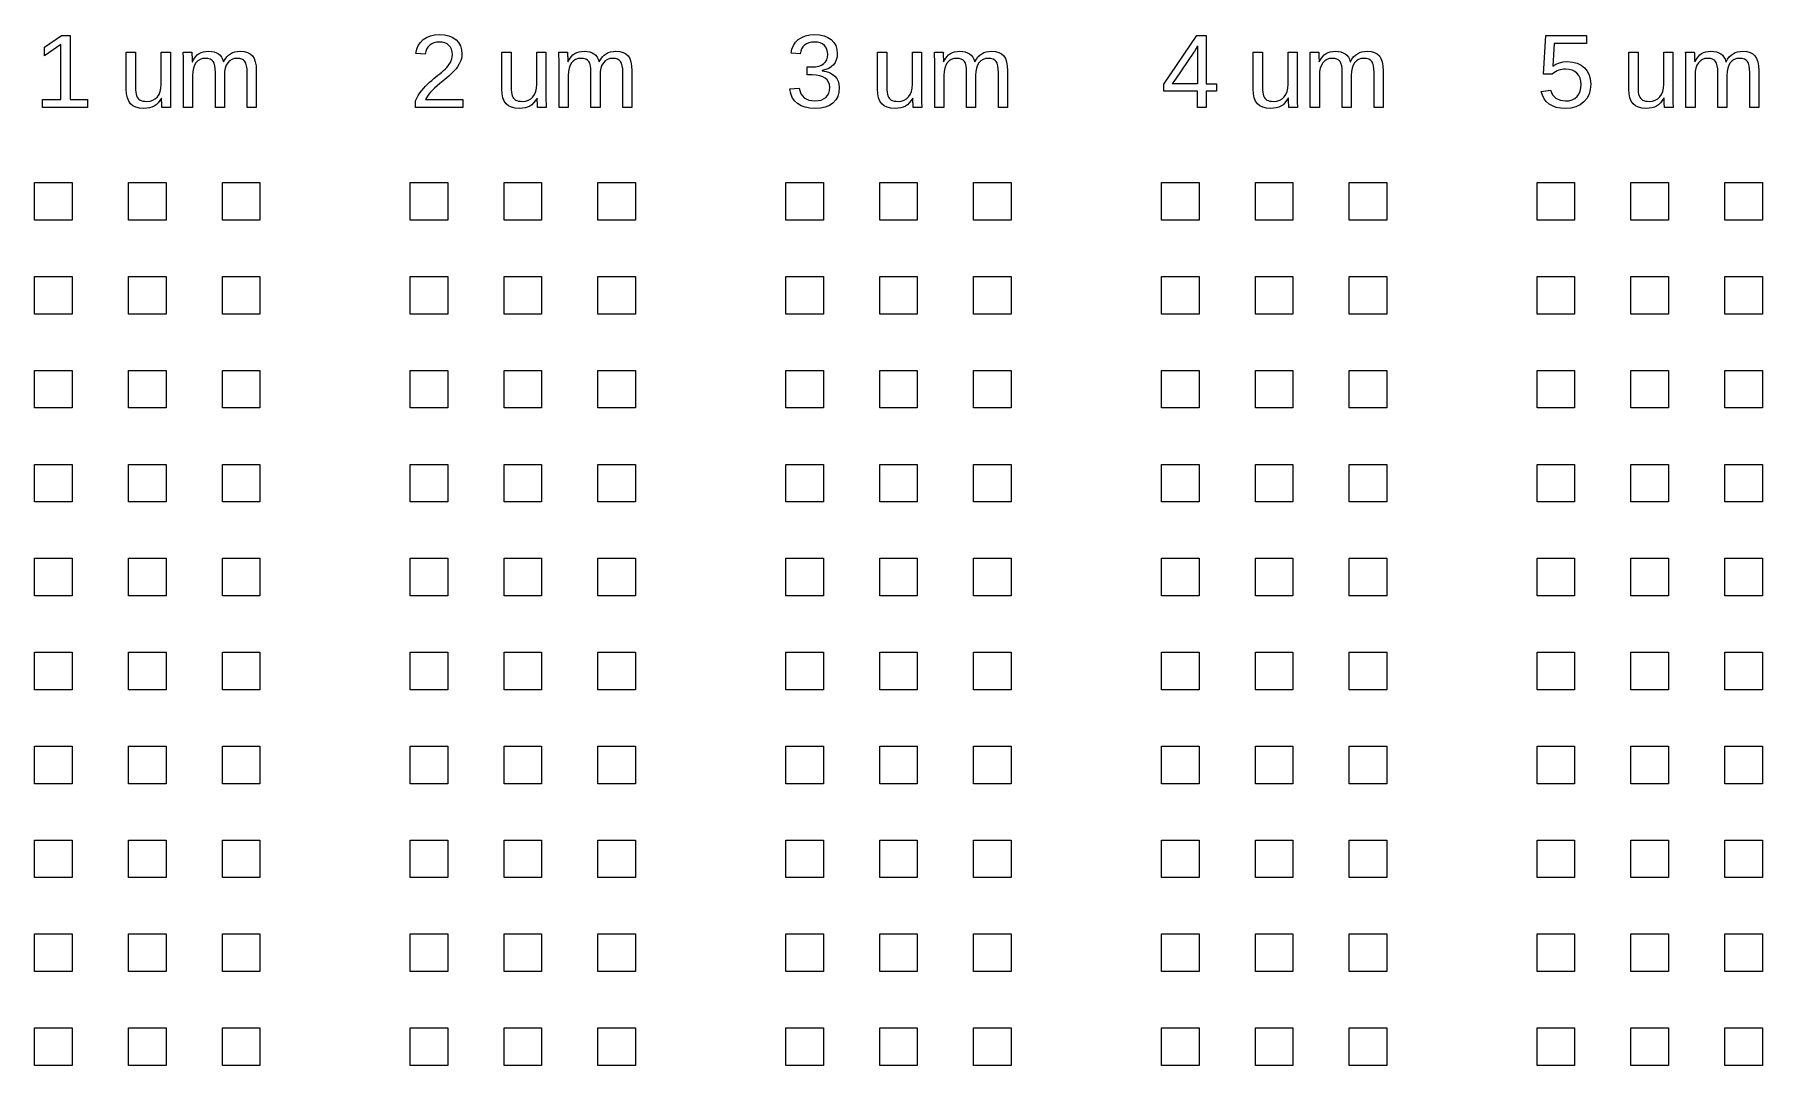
# Model space of a CAD drawing. Extents: x -21493 to 21493, y -12519 to 35265.
# Drawn here: x 400 to 9597, y 5575 to 11061 of the extents above; entities that cross this region are included whole.
import ezdxf

# ---------------------------------------------------------------- set-up
doc = ezdxf.new("R2010")
doc.units = 0
doc.layers.add('L0D0_0', color=1, linetype='CONTINUOUS')

msp = doc.modelspace()

# ---------------------------------------------------------------- linework, layer by layer
at = {"layer": 'L0D0_0'}
for points in [[(442.168, 10673.452), (442.168, 10714.943), (539.528, 10714.943), (539.528, 11008.914), (453.289, 10947.355), (453.289, 10993.458), (543.593, 11055.559), (588.613, 11055.559), (588.613, 10714.943), (681.631, 10714.943), (681.631, 10673.452)], [(2427.113, 10673.452), (2427.113, 10707.896), (2434.412, 10723.293), (2442.468, 10737.758), (2451.296, 10751.294), (2460.885, 10763.894), (2470.969, 10775.743), (2481.318, 10787.015), (2491.923, 10797.709), (2502.78, 10807.826), (2513.734, 10817.482), (2524.641, 10826.777), (2535.498, 10835.719), (2546.305, 10844.303), (2556.821, 10852.708), (2566.817, 10861.116), (2576.284, 10869.524), (2585.222, 10877.929), (2593.479, 10886.438), (2600.917, 10895.153), (2607.511, 10904.065), (2613.29, 10913.183), (2617.969, 10922.709), (2621.317, 10932.848), (2623.328, 10943.591), (2623.996, 10954.948), (2622.85, 10969.795), (2619.389, 10982.882), (2613.631, 10994.201), (2605.554, 11003.761), (2595.436, 11011.354), (2583.521, 11016.781), (2569.816, 11020.036), (2554.301, 11021.119), (2539.396, 11020.061), (2525.859, 11016.881), (2513.704, 11011.585), (2502.91, 11004.168), (2493.851, 10994.836), (2486.883, 10983.794), (2481.986, 10971.043), (2479.189, 10956.574), (2429.284, 10961.185), (2433.753, 10982.933), (2441.729, 11002.337), (2453.207, 11019.406), (2468.201, 11034.135), (2486.144, 11046), (2506.476, 11054.476), (2529.19, 11059.558), (2554.301, 11061.254), (2581.513, 11059.549), (2605.394, 11054.442), (2625.928, 11045.924), (2643.123, 11034.001), (2656.706, 11018.939), (2666.404, 11001.018), (2672.233, 10980.228), (2674.169, 10956.574), (2673.531, 10945.473), (2671.633, 10934.406), (2668.453, 10923.373), (2664.005, 10912.373), (2658.298, 10901.39), (2651.359, 10890.407), (2643.182, 10879.42), (2633.765, 10868.437), (2621.438, 10855.946), (2604.546, 10840.439), (2583.071, 10821.913), (2557.019, 10800.371), (2542.214, 10787.939), (2529.022, 10776.133), (2517.404, 10764.953), (2507.387, 10754.402), (2498.811, 10744.259), (2491.524, 10734.301), (2485.526, 10724.532), (2480.818, 10714.943), (2680.138, 10714.943), (2680.138, 10673.452)], [(4553.35, 10668.029), (4525.802, 10669.663), (4501.178, 10674.573), (4479.497, 10682.75), (4460.744, 10694.2), (4445.209, 10708.853), (4433.184, 10726.64), (4424.666, 10747.565), (4419.656, 10771.622), (4470.098, 10776.234), (4478.968, 10746.574), (4495.789, 10725.385), (4520.594, 10712.675), (4553.35, 10708.438), (4570.805, 10709.572), (4586.27, 10712.978), (4599.756, 10718.656), (4611.251, 10726.607), (4620.449, 10736.792), (4627.018, 10749.182), (4630.954, 10763.777), (4632.264, 10780.573), (4630.765, 10795.31), (4626.266, 10808.335), (4618.769, 10819.649), (4608.274, 10829.251), (4594.939, 10836.903), (4578.941, 10842.371), (4560.289, 10845.652), (4538.978, 10846.744), (4511.317, 10846.744), (4511.317, 10889.05), (4537.898, 10889.05), (4556.84, 10890.142), (4573.523, 10893.422), (4587.95, 10898.887), (4600.134, 10906.539), (4609.802, 10916.123), (4616.711, 10927.388), (4620.857, 10940.328), (4622.239, 10954.948), (4621.109, 10969.463), (4617.728, 10982.37), (4612.091, 10993.668), (4604.204, 11003.357), (4594.086, 11011.127), (4581.793, 11016.68), (4567.307, 11020.006), (4550.641, 11021.119), (4535.278, 11020.086), (4521.451, 11016.982), (4509.175, 11011.812), (4498.439, 11004.575), (4489.514, 10995.457), (4482.677, 10984.642), (4477.918, 10972.135), (4475.247, 10957.93), (4426.166, 10961.727), (4430.635, 10983.899), (4438.61, 11003.492), (4450.085, 11020.506), (4465.083, 11034.95), (4483.025, 11046.458), (4503.349, 11054.677), (4526.071, 11059.608), (4551.183, 11061.254), (4578.323, 11059.583), (4602.263, 11054.576), (4623.007, 11046.227), (4640.542, 11034.542), (4654.478, 11019.872), (4664.432, 11002.576), (4670.413, 10982.651), (4672.399, 10960.102), (4671.122, 10942.651), (4667.284, 10926.913), (4660.887, 10912.889), (4651.928, 10900.575), (4640.534, 10890.041), (4626.808, 10881.356), (4610.773, 10874.514), (4592.41, 10869.524), (4592.41, 10868.437), (4612.642, 10864.913), (4630.504, 10858.945), (4645.998, 10850.54), (4659.115, 10839.692), (4669.56, 10826.844), (4677.019, 10812.438), (4681.488, 10796.474), (4682.979, 10778.947), (4680.879, 10753.995), (4674.571, 10732.029), (4664.062, 10713.049), (4649.35, 10697.047), (4630.744, 10684.351), (4608.542, 10675.283), (4582.742, 10669.844)], [(6590.64, 10673.452), (6590.64, 10759.963), (6410.569, 10759.963), (6410.569, 10797.931), (6585.491, 11055.559), (6636.743, 11055.559), (6636.743, 10798.473), (6690.436, 10798.473), (6690.436, 10759.963), (6636.743, 10759.963), (6636.743, 10673.452)], [(8547.113, 10668.029), (8521.691, 10669.487), (8498.839, 10673.859), (8478.565, 10681.146), (8460.871, 10691.352), (8445.977, 10704.317), (8434.091, 10719.895), (8425.225, 10738.081), (8419.379, 10758.88), (8468.741, 10764.575), (8479.498, 10739.778), (8496.331, 10722.062), (8519.234, 10711.436), (8548.193, 10707.896), (8566.786, 10709.378), (8583.25, 10713.826), (8597.568, 10721.243), (8609.752, 10731.626), (8619.488, 10744.6), (8626.435, 10759.795), (8630.605, 10777.208), (8631.995, 10796.843), (8630.597, 10814.013), (8626.397, 10829.456), (8619.408, 10843.165), (8609.622, 10855.148), (8597.455, 10864.879), (8583.351, 10871.83), (8567.286, 10875.997), (8549.281, 10877.387), (8539.558, 10877), (8530.158, 10875.829), (8521.111, 10873.88), (8512.396, 10871.15), (8503.858, 10867.492), (8495.311, 10862.741), (8486.772, 10856.912), (8478.225, 10849.999), (8430.505, 10849.999), (8443.247, 11055.559), (8660.463, 11055.559), (8660.463, 11014.067), (8487.725, 11014.067), (8480.396, 10892.847), (8497.23, 10903.523), (8515.996, 10911.151), (8536.685, 10915.729), (8559.319, 10917.253), (8586.089, 10915.183), (8609.992, 10908.983), (8631.034, 10898.643), (8649.22, 10884.166), (8663.865, 10866.37), (8674.331, 10846.063), (8680.619, 10823.253), (8682.706, 10797.931), (8680.459, 10769.304), (8673.718, 10743.894), (8662.496, 10721.71), (8646.771, 10702.742), (8627.065, 10687.555), (8603.893, 10676.707), (8577.244, 10670.197)], [(981.263, 10668.029), (958.747, 10669.529), (939.464, 10674.031), (923.42, 10681.528), (910.619, 10692.028), (900.829, 10705.989), (893.836, 10723.86), (889.644, 10745.65), (888.245, 10771.354), (888.245, 10966.88), (937.331, 10966.88), (937.331, 10780.846), (937.684, 10767.149), (938.755, 10755.083), (940.531, 10744.642), (943.026, 10735.826), (946.294, 10728.388), (950.414, 10722.062), (955.378, 10716.859), (961.195, 10712.776), (968.159, 10709.689), (976.584, 10707.488), (986.467, 10706.165), (997.807, 10705.724), (1014.493, 10707.232), (1029.332, 10711.76), (1042.297, 10719.303), (1053.402, 10729.862), (1062.298, 10743.096), (1068.656, 10758.674), (1072.466, 10776.591), (1073.734, 10796.843), (1073.734, 10966.88), (1122.547, 10966.88), (1122.547, 10736.099), (1122.647, 10712.961), (1122.958, 10694.809), (1123.466, 10681.642), (1124.176, 10673.452), (1078.073, 10673.452), (1077.943, 10674.418), (1077.804, 10675.963), (1077.674, 10678.08), (1077.535, 10680.776), (1077.392, 10683.868), (1077.224, 10687.181), (1077.052, 10690.718), (1076.855, 10694.468), (1076.645, 10699.189), (1076.414, 10705.624), (1076.174, 10713.767), (1075.906, 10723.625), (1075.095, 10723.625), (1066.359, 10709.546), (1056.959, 10697.69), (1046.892, 10688.055), (1036.178, 10680.642), (1024.46, 10675.123), (1011.398, 10671.184), (997, 10668.819)], [(1192.313, 10673.452), (1192.313, 10904.233), (1192.216, 10927.371), (1191.905, 10945.523), (1191.393, 10958.695), (1190.683, 10966.88), (1236.791, 10966.88), (1236.929, 10965.914), (1237.06, 10964.373), (1237.198, 10962.252), (1237.328, 10959.56), (1237.48, 10956.464), (1237.639, 10953.151), (1237.82, 10949.618), (1238.009, 10945.864), (1238.219, 10941.143), (1238.45, 10934.713), (1238.698, 10926.565), (1238.958, 10916.711), (1239.769, 10916.711), (1247.925, 10931.117), (1256.653, 10943.15), (1265.96, 10952.815), (1275.838, 10960.102), (1286.573, 10965.44), (1298.417, 10969.253), (1311.383, 10971.542), (1325.47, 10972.303), (1341.274, 10971.475), (1355.327, 10968.98), (1367.646, 10964.831), (1378.213, 10959.014), (1387.168, 10951.387), (1394.656, 10941.794), (1400.662, 10930.235), (1405.202, 10916.711), (1406.013, 10916.711), (1413.997, 10930.458), (1422.796, 10942.134), (1432.372, 10951.744), (1442.759, 10959.287), (1454.107, 10964.982), (1466.59, 10969.048), (1480.206, 10971.492), (1494.961, 10972.303), (1515.683, 10970.795), (1533.37, 10966.271), (1548.023, 10958.728), (1559.641, 10948.169), (1568.477, 10934.167), (1574.794, 10916.304), (1578.583, 10894.573), (1579.843, 10868.983), (1579.843, 10673.452), (1531.568, 10673.452), (1531.568, 10859.491), (1530.841, 10879.134), (1528.661, 10895.489), (1525.012, 10908.559), (1519.913, 10918.337), (1512.916, 10925.456), (1503.571, 10930.542), (1491.895, 10933.591), (1477.879, 10934.608), (1462.763, 10933.125), (1449.437, 10928.677), (1437.883, 10921.26), (1428.113, 10910.882), (1420.348, 10897.769), (1414.787, 10882.166), (1411.46, 10864.073), (1410.352, 10843.489), (1410.352, 10673.452), (1362.077, 10673.452), (1362.077, 10859.491), (1361.346, 10879.134), (1359.166, 10895.489), (1355.521, 10908.559), (1350.422, 10918.337), (1343.412, 10925.456), (1334.075, 10930.542), (1322.399, 10933.591), (1308.384, 10934.608), (1293.6, 10933.117), (1280.454, 10928.644), (1268.929, 10921.184), (1259.03, 10910.743), (1251.075, 10897.593), (1245.397, 10881.998), (1241.999, 10863.964), (1240.856, 10843.489), (1240.856, 10673.452)], [(2980.585, 10668.029), (2958.064, 10669.529), (2938.782, 10674.031), (2922.746, 10681.528), (2909.941, 10692.028), (2900.155, 10705.989), (2893.157, 10723.86), (2888.957, 10745.65), (2887.567, 10771.354), (2887.567, 10966.88), (2936.653, 10966.88), (2936.653, 10780.846), (2937.001, 10767.149), (2938.072, 10755.083), (2939.849, 10744.642), (2942.339, 10735.826), (2945.62, 10728.388), (2949.736, 10722.062), (2954.704, 10716.859), (2960.513, 10712.776), (2967.481, 10709.689), (2975.91, 10707.488), (2985.784, 10706.165), (2997.12, 10705.724), (3013.815, 10707.232), (3028.649, 10711.76), (3041.615, 10719.303), (3052.724, 10729.862), (3061.619, 10743.096), (3067.978, 10758.674), (3071.783, 10776.591), (3073.056, 10796.843), (3073.056, 10966.88), (3121.868, 10966.88), (3121.868, 10736.099), (3121.969, 10712.961), (3122.28, 10694.809), (3122.788, 10681.642), (3123.498, 10673.452), (3077.395, 10673.452), (3077.264, 10674.418), (3077.122, 10675.963), (3076.996, 10678.08), (3076.853, 10680.776), (3076.714, 10683.868), (3076.542, 10687.181), (3076.374, 10690.718), (3076.172, 10694.468), (3075.962, 10699.189), (3075.736, 10705.624), (3075.496, 10713.767), (3075.223, 10723.625), (3074.413, 10723.625), (3065.677, 10709.546), (3056.281, 10697.69), (3046.214, 10688.055), (3035.5, 10680.642), (3023.782, 10675.123), (3010.715, 10671.184), (2996.322, 10668.819)], [(3191.635, 10673.452), (3191.635, 10904.233), (3191.534, 10927.371), (3191.223, 10945.523), (3190.715, 10958.695), (3190.005, 10966.88), (3236.108, 10966.88), (3236.251, 10965.914), (3236.381, 10964.373), (3236.52, 10962.252), (3236.65, 10959.56), (3236.797, 10956.464), (3236.961, 10953.151), (3237.137, 10949.618), (3237.331, 10945.864), (3237.541, 10941.143), (3237.767, 10934.713), (3238.019, 10926.565), (3238.28, 10916.711), (3239.09, 10916.711), (3247.247, 10931.117), (3255.974, 10943.15), (3265.282, 10952.815), (3275.156, 10960.102), (3285.891, 10965.44), (3297.739, 10969.253), (3310.705, 10971.542), (3324.791, 10972.303), (3340.596, 10971.475), (3354.649, 10968.98), (3366.964, 10964.831), (3377.531, 10959.014), (3386.489, 10951.387), (3393.974, 10941.794), (3399.984, 10930.235), (3404.524, 10916.711), (3405.331, 10916.711), (3413.319, 10930.458), (3422.118, 10942.134), (3431.694, 10951.744), (3442.081, 10959.287), (3453.425, 10964.982), (3465.911, 10969.048), (3479.528, 10971.492), (3494.282, 10972.303), (3515.005, 10970.795), (3532.687, 10966.271), (3547.345, 10958.728), (3558.958, 10948.169), (3567.795, 10934.167), (3574.116, 10916.304), (3577.904, 10894.573), (3579.164, 10868.983), (3579.164, 10673.452), (3530.89, 10673.452), (3530.89, 10859.491), (3530.159, 10879.134), (3527.979, 10895.489), (3524.333, 10908.559), (3519.235, 10918.337), (3512.237, 10925.456), (3502.888, 10930.542), (3491.212, 10933.591), (3477.197, 10934.608), (3462.081, 10933.125), (3448.759, 10928.677), (3437.2, 10921.26), (3427.435, 10910.882), (3419.665, 10897.769), (3414.109, 10882.166), (3410.778, 10864.073), (3409.669, 10843.489), (3409.669, 10673.452), (3361.399, 10673.452), (3361.399, 10859.491), (3360.668, 10879.134), (3358.488, 10895.489), (3354.838, 10908.559), (3349.739, 10918.337), (3342.734, 10925.456), (3333.397, 10930.542), (3321.721, 10933.591), (3307.706, 10934.608), (3292.922, 10933.117), (3279.776, 10928.644), (3268.247, 10921.184), (3258.352, 10910.743), (3250.393, 10897.593), (3244.718, 10881.998), (3241.316, 10863.964), (3240.178, 10843.489), (3240.178, 10673.452)], [(4979.906, 10668.029), (4957.386, 10669.529), (4938.1, 10674.031), (4922.068, 10681.528), (4909.262, 10692.028), (4899.472, 10705.989), (4892.475, 10723.86), (4888.279, 10745.65), (4886.889, 10771.354), (4886.889, 10966.88), (4935.97, 10966.88), (4935.97, 10780.846), (4936.323, 10767.149), (4937.39, 10755.083), (4939.171, 10744.642), (4941.661, 10735.826), (4944.937, 10728.388), (4949.057, 10722.062), (4954.026, 10716.859), (4959.835, 10712.776), (4966.802, 10709.689), (4975.228, 10707.488), (4985.106, 10706.165), (4996.442, 10705.724), (5013.137, 10707.232), (5027.971, 10711.76), (5040.937, 10719.303), (5052.041, 10729.862), (5060.937, 10743.096), (5067.296, 10758.674), (5071.105, 10776.591), (5072.374, 10796.843), (5072.374, 10966.88), (5121.19, 10966.88), (5121.19, 10736.099), (5121.287, 10712.961), (5121.598, 10694.809), (5122.11, 10681.642), (5122.82, 10673.452), (5076.712, 10673.452), (5076.582, 10674.418), (5076.443, 10675.963), (5076.313, 10678.08), (5076.175, 10680.776), (5076.032, 10683.868), (5075.864, 10687.181), (5075.696, 10690.718), (5075.494, 10694.468), (5075.284, 10699.189), (5075.053, 10705.624), (5074.814, 10713.767), (5074.545, 10723.625), (5073.734, 10723.625), (5064.998, 10709.546), (5055.599, 10697.69), (5045.536, 10688.055), (5034.817, 10680.642), (5023.103, 10675.123), (5010.037, 10671.184), (4995.64, 10668.819)], [(5190.956, 10673.452), (5190.956, 10904.233), (5190.856, 10927.371), (5190.545, 10945.523), (5190.037, 10958.695), (5189.327, 10966.88), (5235.43, 10966.88), (5235.569, 10965.914), (5235.699, 10964.373), (5235.838, 10962.252), (5235.968, 10959.56), (5236.119, 10956.464), (5236.279, 10953.151), (5236.459, 10949.618), (5236.648, 10945.864), (5236.858, 10941.143), (5237.089, 10934.713), (5237.337, 10926.565), (5237.597, 10916.711), (5238.408, 10916.711), (5246.564, 10931.117), (5255.292, 10943.15), (5264.599, 10952.815), (5274.478, 10960.102), (5285.213, 10965.44), (5297.057, 10969.253), (5310.022, 10971.542), (5324.109, 10972.303), (5339.914, 10971.475), (5353.971, 10968.98), (5366.285, 10964.831), (5376.853, 10959.014), (5385.807, 10951.387), (5393.296, 10941.794), (5399.306, 10930.235), (5403.842, 10916.711), (5404.652, 10916.711), (5412.641, 10930.458), (5421.436, 10942.134), (5431.012, 10951.744), (5441.398, 10959.287), (5452.747, 10964.982), (5465.233, 10969.048), (5478.845, 10971.492), (5493.6, 10972.303), (5514.323, 10970.795), (5532.009, 10966.271), (5546.663, 10958.728), (5558.28, 10948.169), (5567.117, 10934.167), (5573.434, 10916.304), (5577.222, 10894.573), (5578.482, 10868.983), (5578.482, 10673.452), (5530.211, 10673.452), (5530.211, 10859.491), (5529.481, 10879.134), (5527.301, 10895.489), (5523.651, 10908.559), (5518.552, 10918.337), (5511.555, 10925.456), (5502.21, 10930.542), (5490.534, 10933.591), (5476.519, 10934.608), (5461.403, 10933.125), (5448.076, 10928.677), (5436.522, 10921.26), (5426.753, 10910.882), (5418.987, 10897.769), (5413.43, 10882.166), (5410.1, 10864.073), (5408.991, 10843.489), (5408.991, 10673.452), (5360.716, 10673.452), (5360.716, 10859.491), (5359.985, 10879.134), (5357.81, 10895.489), (5354.16, 10908.559), (5349.061, 10918.337), (5342.051, 10925.456), (5332.715, 10930.542), (5321.039, 10933.591), (5307.023, 10934.608), (5292.239, 10933.117), (5279.093, 10928.644), (5267.569, 10921.184), (5257.673, 10910.743), (5249.714, 10897.593), (5244.036, 10881.998), (5240.638, 10863.964), (5239.5, 10843.489), (5239.5, 10673.452)], [(6455.585, 10798.473), (6459.923, 10803.895), (6474.569, 10823.963), (6572.467, 10968.237), (6574.453, 10971.286), (6576.872, 10975.289), (6579.741, 10980.236), (6583.042, 10986.133), (6586.159, 10991.812), (6588.469, 10996.1), (6589.96, 10998.998), (6590.64, 11000.506), (6590.64, 10798.473)], [(6979.228, 10668.029), (6956.704, 10669.529), (6937.421, 10674.031), (6921.386, 10681.528), (6908.58, 10692.028), (6898.794, 10705.989), (6891.797, 10723.86), (6887.597, 10745.65), (6886.207, 10771.354), (6886.207, 10966.88), (6935.292, 10966.88), (6935.292, 10780.846), (6935.641, 10767.149), (6936.712, 10755.083), (6938.492, 10744.642), (6940.979, 10735.826), (6944.259, 10728.388), (6948.375, 10722.062), (6953.344, 10716.859), (6959.152, 10712.776), (6966.12, 10709.689), (6974.549, 10707.488), (6984.424, 10706.165), (6995.759, 10705.724), (7012.454, 10707.232), (7027.289, 10711.76), (7040.254, 10719.303), (7051.363, 10729.862), (7060.259, 10743.096), (7066.618, 10758.674), (7070.427, 10776.591), (7071.695, 10796.843), (7071.695, 10966.88), (7120.508, 10966.88), (7120.508, 10736.099), (7120.609, 10712.961), (7120.919, 10694.809), (7121.428, 10681.642), (7122.137, 10673.452), (7076.034, 10673.452), (7075.904, 10674.418), (7075.765, 10675.963), (7075.635, 10678.08), (7075.492, 10680.776), (7075.354, 10683.868), (7075.186, 10687.181), (7075.013, 10690.718), (7074.816, 10694.468), (7074.606, 10699.189), (7074.375, 10705.624), (7074.136, 10713.767), (7073.863, 10723.625), (7073.056, 10723.625), (7064.316, 10709.546), (7054.921, 10697.69), (7044.853, 10688.055), (7034.139, 10680.642), (7022.421, 10675.123), (7009.355, 10671.184), (6994.961, 10668.819)], [(7190.274, 10673.452), (7190.274, 10904.233), (7190.173, 10927.371), (7189.867, 10945.523), (7189.354, 10958.695), (7188.644, 10966.88), (7234.748, 10966.88), (7234.891, 10965.914), (7235.021, 10964.373), (7235.159, 10962.252), (7235.29, 10959.56), (7235.441, 10956.464), (7235.6, 10953.151), (7235.781, 10949.618), (7235.97, 10945.864), (7236.18, 10941.143), (7236.411, 10934.713), (7236.659, 10926.565), (7236.919, 10916.711), (7237.73, 10916.711), (7245.886, 10931.117), (7254.614, 10943.15), (7263.921, 10952.815), (7273.795, 10960.102), (7284.535, 10965.44), (7296.379, 10969.253), (7309.344, 10971.542), (7323.431, 10972.303), (7339.235, 10971.475), (7353.289, 10968.98), (7365.607, 10964.831), (7376.17, 10959.014), (7385.129, 10951.387), (7392.617, 10941.794), (7398.623, 10930.235), (7403.164, 10916.711), (7403.974, 10916.711), (7411.958, 10930.458), (7420.757, 10942.134), (7430.333, 10951.744), (7440.72, 10959.287), (7452.064, 10964.982), (7464.551, 10969.048), (7478.167, 10971.492), (7492.922, 10972.303), (7513.645, 10970.795), (7531.331, 10966.271), (7545.985, 10958.728), (7557.602, 10948.169), (7566.439, 10934.167), (7572.755, 10916.304), (7576.544, 10894.573), (7577.804, 10868.983), (7577.804, 10673.452), (7529.529, 10673.452), (7529.529, 10859.491), (7528.798, 10879.134), (7526.618, 10895.489), (7522.973, 10908.559), (7517.874, 10918.337), (7510.877, 10925.456), (7501.528, 10930.542), (7489.852, 10933.591), (7475.836, 10934.608), (7460.725, 10933.125), (7447.398, 10928.677), (7435.84, 10921.26), (7426.075, 10910.882), (7418.309, 10897.769), (7412.748, 10882.166), (7409.422, 10864.073), (7408.309, 10843.489), (7408.309, 10673.452), (7360.038, 10673.452), (7360.038, 10859.491), (7359.307, 10879.134), (7357.127, 10895.489), (7353.478, 10908.559), (7348.383, 10918.337), (7341.373, 10925.456), (7332.037, 10930.542), (7320.361, 10933.591), (7306.345, 10934.608), (7291.561, 10933.117), (7278.415, 10928.644), (7266.89, 10921.184), (7256.991, 10910.743), (7249.036, 10897.593), (7243.358, 10881.998), (7239.956, 10863.964), (7238.818, 10843.489), (7238.818, 10673.452)], [(8978.546, 10668.029), (8956.025, 10669.529), (8936.739, 10674.031), (8920.708, 10681.528), (8907.902, 10692.028), (8898.116, 10705.989), (8891.114, 10723.86), (8886.919, 10745.65), (8885.528, 10771.354), (8885.528, 10966.88), (8934.61, 10966.88), (8934.61, 10780.846), (8934.962, 10767.149), (8936.029, 10755.083), (8937.81, 10744.642), (8940.301, 10735.826), (8943.577, 10728.388), (8947.697, 10722.062), (8952.665, 10716.859), (8958.474, 10712.776), (8965.442, 10709.689), (8973.867, 10707.488), (8983.745, 10706.165), (8995.081, 10705.724), (9011.776, 10707.232), (9026.611, 10711.76), (9039.576, 10719.303), (9050.681, 10729.862), (9059.581, 10743.096), (9065.935, 10758.674), (9069.745, 10776.591), (9071.017, 10796.843), (9071.017, 10966.88), (9119.83, 10966.88), (9119.83, 10736.099), (9119.93, 10712.961), (9120.237, 10694.809), (9120.749, 10681.642), (9121.459, 10673.452), (9075.356, 10673.452), (9075.226, 10674.418), (9075.083, 10675.963), (9074.953, 10678.08), (9074.814, 10680.776), (9074.675, 10683.868), (9074.503, 10687.181), (9074.335, 10690.718), (9074.134, 10694.468), (9073.924, 10699.189), (9073.693, 10705.624), (9073.453, 10713.767), (9073.184, 10723.625), (9072.374, 10723.625), (9063.638, 10709.546), (9054.242, 10697.69), (9044.175, 10688.055), (9033.457, 10680.642), (9021.743, 10675.123), (9008.677, 10671.184), (8994.283, 10668.819)], [(9189.596, 10673.452), (9189.596, 10904.233), (9189.495, 10927.371), (9189.184, 10945.523), (9188.676, 10958.695), (9187.966, 10966.88), (9234.07, 10966.88), (9234.208, 10965.914), (9234.338, 10964.373), (9234.481, 10962.252), (9234.611, 10959.56), (9234.758, 10956.464), (9234.918, 10953.151), (9235.099, 10949.618), (9235.288, 10945.864), (9235.498, 10941.143), (9235.729, 10934.713), (9235.981, 10926.565), (9236.241, 10916.711), (9237.047, 10916.711), (9245.208, 10931.117), (9253.931, 10943.15), (9263.239, 10952.815), (9273.117, 10960.102), (9283.852, 10965.44), (9295.7, 10969.253), (9308.666, 10971.542), (9322.748, 10972.303), (9338.553, 10971.475), (9352.61, 10968.98), (9364.925, 10964.831), (9375.492, 10959.014), (9384.451, 10951.387), (9391.935, 10941.794), (9397.945, 10930.235), (9402.481, 10916.711), (9403.292, 10916.711), (9411.28, 10930.458), (9420.075, 10942.134), (9429.655, 10951.744), (9440.038, 10959.287), (9451.386, 10964.982), (9463.873, 10969.048), (9477.489, 10971.492), (9492.244, 10972.303), (9512.966, 10970.795), (9530.648, 10966.271), (9545.302, 10958.728), (9556.919, 10948.169), (9565.756, 10934.167), (9572.073, 10916.304), (9575.861, 10894.573), (9577.121, 10868.983), (9577.121, 10673.452), (9528.851, 10673.452), (9528.851, 10859.491), (9528.12, 10879.134), (9525.94, 10895.489), (9522.29, 10908.559), (9517.192, 10918.337), (9510.194, 10925.456), (9500.849, 10930.542), (9489.173, 10933.591), (9475.158, 10934.608), (9460.042, 10933.125), (9446.716, 10928.677), (9435.161, 10921.26), (9425.396, 10910.882), (9417.626, 10897.769), (9412.07, 10882.166), (9408.739, 10864.073), (9407.63, 10843.489), (9407.63, 10673.452), (9359.356, 10673.452), (9359.356, 10859.491), (9358.629, 10879.134), (9356.449, 10895.489), (9352.799, 10908.559), (9347.701, 10918.337), (9340.695, 10925.456), (9331.358, 10930.542), (9319.682, 10933.591), (9305.667, 10934.608), (9290.879, 10933.117), (9277.733, 10928.644), (9266.208, 10921.184), (9256.313, 10910.743), (9248.354, 10897.593), (9242.675, 10881.998), (9239.278, 10863.964), (9238.139, 10843.489), (9238.139, 10673.452)], [(399.865, 10073.658), (399.865, 10273.591), (599.798, 10273.591), (599.798, 10073.658)], [(899.695, 10073.658), (899.695, 10273.591), (1099.627, 10273.591), (1099.627, 10073.658)], [(1399.524, 10073.658), (1399.524, 10273.591), (1599.457, 10273.591), (1599.457, 10073.658)], [(2399.183, 10073.658), (2399.183, 10273.591), (2599.115, 10273.591), (2599.115, 10073.658)], [(2899.012, 10073.658), (2899.012, 10273.591), (3098.945, 10273.591), (3098.945, 10073.658)], [(3398.846, 10073.658), (3398.846, 10273.591), (3598.774, 10273.591), (3598.774, 10073.658)], [(4398.505, 10073.658), (4398.505, 10273.591), (4598.437, 10273.591), (4598.437, 10073.658)], [(4898.334, 10073.658), (4898.334, 10273.591), (5098.267, 10273.591), (5098.267, 10073.658)], [(5398.163, 10073.658), (5398.163, 10273.591), (5598.096, 10273.591), (5598.096, 10073.658)], [(6397.822, 10073.658), (6397.822, 10273.591), (6597.755, 10273.591), (6597.755, 10073.658)], [(6897.656, 10073.658), (6897.656, 10273.591), (7097.584, 10273.591), (7097.584, 10073.658)], [(7397.485, 10073.658), (7397.485, 10273.591), (7597.418, 10273.591), (7597.418, 10073.658)], [(8397.144, 10073.658), (8397.144, 10273.591), (8597.077, 10273.591), (8597.077, 10073.658)], [(8896.973, 10073.658), (8896.973, 10273.591), (9096.906, 10273.591), (9096.906, 10073.658)], [(9396.803, 10073.658), (9396.803, 10273.591), (9596.735, 10273.591), (9596.735, 10073.658)], [(399.865, 9573.829), (399.865, 9773.761), (599.798, 9773.761), (599.798, 9573.829)], [(899.695, 9573.829), (899.695, 9773.761), (1099.627, 9773.761), (1099.627, 9573.829)], [(1399.524, 9573.829), (1399.524, 9773.761), (1599.457, 9773.761), (1599.457, 9573.829)], [(2399.183, 9573.829), (2399.183, 9773.761), (2599.115, 9773.761), (2599.115, 9573.829)], [(2899.012, 9573.829), (2899.012, 9773.761), (3098.945, 9773.761), (3098.945, 9573.829)], [(3398.846, 9573.829), (3398.846, 9773.761), (3598.774, 9773.761), (3598.774, 9573.829)], [(4398.505, 9573.829), (4398.505, 9773.761), (4598.437, 9773.761), (4598.437, 9573.829)], [(4898.334, 9573.829), (4898.334, 9773.761), (5098.267, 9773.761), (5098.267, 9573.829)], [(5398.163, 9573.829), (5398.163, 9773.761), (5598.096, 9773.761), (5598.096, 9573.829)], [(6397.822, 9573.829), (6397.822, 9773.761), (6597.755, 9773.761), (6597.755, 9573.829)], [(6897.656, 9573.829), (6897.656, 9773.761), (7097.584, 9773.761), (7097.584, 9573.829)], [(7397.485, 9573.829), (7397.485, 9773.761), (7597.418, 9773.761), (7597.418, 9573.829)], [(8397.144, 9573.829), (8397.144, 9773.761), (8597.077, 9773.761), (8597.077, 9573.829)], [(8896.973, 9573.829), (8896.973, 9773.761), (9096.906, 9773.761), (9096.906, 9573.829)], [(9396.803, 9573.829), (9396.803, 9773.761), (9596.735, 9773.761), (9596.735, 9573.829)], [(399.865, 9073.999), (399.865, 9273.928), (599.798, 9273.928), (599.798, 9073.999)], [(899.695, 9073.999), (899.695, 9273.928), (1099.627, 9273.928), (1099.627, 9073.999)], [(1399.524, 9073.999), (1399.524, 9273.928), (1599.457, 9273.928), (1599.457, 9073.999)], [(2399.183, 9073.999), (2399.183, 9273.928), (2599.115, 9273.928), (2599.115, 9073.999)], [(2899.012, 9073.999), (2899.012, 9273.928), (3098.945, 9273.928), (3098.945, 9073.999)], [(3398.846, 9073.999), (3398.846, 9273.928), (3598.774, 9273.928), (3598.774, 9073.999)], [(4398.505, 9073.999), (4398.505, 9273.928), (4598.437, 9273.928), (4598.437, 9073.999)], [(4898.334, 9073.999), (4898.334, 9273.928), (5098.267, 9273.928), (5098.267, 9073.999)], [(5398.163, 9073.999), (5398.163, 9273.928), (5598.096, 9273.928), (5598.096, 9073.999)], [(6397.822, 9073.999), (6397.822, 9273.928), (6597.755, 9273.928), (6597.755, 9073.999)], [(6897.656, 9073.999), (6897.656, 9273.928), (7097.584, 9273.928), (7097.584, 9073.999)], [(7397.485, 9073.999), (7397.485, 9273.928), (7597.418, 9273.928), (7597.418, 9073.999)], [(8397.144, 9073.999), (8397.144, 9273.928), (8597.077, 9273.928), (8597.077, 9073.999)], [(8896.973, 9073.999), (8896.973, 9273.928), (9096.906, 9273.928), (9096.906, 9073.999)], [(9396.803, 9073.999), (9396.803, 9273.928), (9596.735, 9273.928), (9596.735, 9073.999)], [(399.865, 8574.166), (399.865, 8774.098), (599.798, 8774.098), (599.798, 8574.166)], [(899.695, 8574.166), (899.695, 8774.098), (1099.627, 8774.098), (1099.627, 8574.166)], [(1399.524, 8574.166), (1399.524, 8774.098), (1599.457, 8774.098), (1599.457, 8574.166)], [(2399.183, 8574.166), (2399.183, 8774.098), (2599.115, 8774.098), (2599.115, 8574.166)], [(2899.012, 8574.166), (2899.012, 8774.098), (3098.945, 8774.098), (3098.945, 8574.166)], [(3398.846, 8574.166), (3398.846, 8774.098), (3598.774, 8774.098), (3598.774, 8574.166)], [(4398.505, 8574.166), (4398.505, 8774.098), (4598.437, 8774.098), (4598.437, 8574.166)], [(4898.334, 8574.166), (4898.334, 8774.098), (5098.267, 8774.098), (5098.267, 8574.166)], [(5398.163, 8574.166), (5398.163, 8774.098), (5598.096, 8774.098), (5598.096, 8574.166)], [(6397.822, 8574.166), (6397.822, 8774.098), (6597.755, 8774.098), (6597.755, 8574.166)], [(6897.656, 8574.166), (6897.656, 8774.098), (7097.584, 8774.098), (7097.584, 8574.166)], [(7397.485, 8574.166), (7397.485, 8774.098), (7597.418, 8774.098), (7597.418, 8574.166)], [(8397.144, 8574.166), (8397.144, 8774.098), (8597.077, 8774.098), (8597.077, 8574.166)], [(8896.973, 8574.166), (8896.973, 8774.098), (9096.906, 8774.098), (9096.906, 8574.166)], [(9396.803, 8574.166), (9396.803, 8774.098), (9596.735, 8774.098), (9596.735, 8574.166)], [(399.865, 8074.336), (399.865, 8274.269), (599.798, 8274.269), (599.798, 8074.336)], [(899.695, 8074.336), (899.695, 8274.269), (1099.627, 8274.269), (1099.627, 8074.336)], [(1399.524, 8074.336), (1399.524, 8274.269), (1599.457, 8274.269), (1599.457, 8074.336)], [(2399.183, 8074.336), (2399.183, 8274.269), (2599.115, 8274.269), (2599.115, 8074.336)], [(2899.012, 8074.336), (2899.012, 8274.269), (3098.945, 8274.269), (3098.945, 8074.336)], [(3398.846, 8074.336), (3398.846, 8274.269), (3598.774, 8274.269), (3598.774, 8074.336)], [(4398.505, 8074.336), (4398.505, 8274.269), (4598.437, 8274.269), (4598.437, 8074.336)], [(4898.334, 8074.336), (4898.334, 8274.269), (5098.267, 8274.269), (5098.267, 8074.336)], [(5398.163, 8074.336), (5398.163, 8274.269), (5598.096, 8274.269), (5598.096, 8074.336)], [(6397.822, 8074.336), (6397.822, 8274.269), (6597.755, 8274.269), (6597.755, 8074.336)], [(6897.656, 8074.336), (6897.656, 8274.269), (7097.584, 8274.269), (7097.584, 8074.336)], [(7397.485, 8074.336), (7397.485, 8274.269), (7597.418, 8274.269), (7597.418, 8074.336)], [(8397.144, 8074.336), (8397.144, 8274.269), (8597.077, 8274.269), (8597.077, 8074.336)], [(8896.973, 8074.336), (8896.973, 8274.269), (9096.906, 8274.269), (9096.906, 8074.336)], [(9396.803, 8074.336), (9396.803, 8274.269), (9596.735, 8274.269), (9596.735, 8074.336)], [(399.865, 7574.507), (399.865, 7774.439), (599.798, 7774.439), (599.798, 7574.507)], [(899.695, 7574.507), (899.695, 7774.439), (1099.627, 7774.439), (1099.627, 7574.507)], [(1399.524, 7574.507), (1399.524, 7774.439), (1599.457, 7774.439), (1599.457, 7574.507)], [(2399.183, 7574.507), (2399.183, 7774.439), (2599.115, 7774.439), (2599.115, 7574.507)], [(2899.012, 7574.507), (2899.012, 7774.439), (3098.945, 7774.439), (3098.945, 7574.507)], [(3398.846, 7574.507), (3398.846, 7774.439), (3598.774, 7774.439), (3598.774, 7574.507)], [(4398.505, 7574.507), (4398.505, 7774.439), (4598.437, 7774.439), (4598.437, 7574.507)], [(4898.334, 7574.507), (4898.334, 7774.439), (5098.267, 7774.439), (5098.267, 7574.507)], [(5398.163, 7574.507), (5398.163, 7774.439), (5598.096, 7774.439), (5598.096, 7574.507)], [(6397.822, 7574.507), (6397.822, 7774.439), (6597.755, 7774.439), (6597.755, 7574.507)], [(6897.656, 7574.507), (6897.656, 7774.439), (7097.584, 7774.439), (7097.584, 7574.507)], [(7397.485, 7574.507), (7397.485, 7774.439), (7597.418, 7774.439), (7597.418, 7574.507)], [(8397.144, 7574.507), (8397.144, 7774.439), (8597.077, 7774.439), (8597.077, 7574.507)], [(8896.973, 7574.507), (8896.973, 7774.439), (9096.906, 7774.439), (9096.906, 7574.507)], [(9396.803, 7574.507), (9396.803, 7774.439), (9596.735, 7774.439), (9596.735, 7574.507)], [(399.865, 7074.677), (399.865, 7274.61), (599.798, 7274.61), (599.798, 7074.677)], [(899.695, 7074.677), (899.695, 7274.61), (1099.627, 7274.61), (1099.627, 7074.677)], [(1399.524, 7074.677), (1399.524, 7274.61), (1599.457, 7274.61), (1599.457, 7074.677)], [(2399.183, 7074.677), (2399.183, 7274.61), (2599.115, 7274.61), (2599.115, 7074.677)], [(2899.012, 7074.677), (2899.012, 7274.61), (3098.945, 7274.61), (3098.945, 7074.677)], [(3398.846, 7074.677), (3398.846, 7274.61), (3598.774, 7274.61), (3598.774, 7074.677)], [(4398.505, 7074.677), (4398.505, 7274.61), (4598.437, 7274.61), (4598.437, 7074.677)], [(4898.334, 7074.677), (4898.334, 7274.61), (5098.267, 7274.61), (5098.267, 7074.677)], [(5398.163, 7074.677), (5398.163, 7274.61), (5598.096, 7274.61), (5598.096, 7074.677)], [(6397.822, 7074.677), (6397.822, 7274.61), (6597.755, 7274.61), (6597.755, 7074.677)], [(6897.656, 7074.677), (6897.656, 7274.61), (7097.584, 7274.61), (7097.584, 7074.677)], [(7397.485, 7074.677), (7397.485, 7274.61), (7597.418, 7274.61), (7597.418, 7074.677)], [(8397.144, 7074.677), (8397.144, 7274.61), (8597.077, 7274.61), (8597.077, 7074.677)], [(8896.973, 7074.677), (8896.973, 7274.61), (9096.906, 7274.61), (9096.906, 7074.677)], [(9396.803, 7074.677), (9396.803, 7274.61), (9596.735, 7274.61), (9596.735, 7074.677)], [(399.865, 6574.848), (399.865, 6774.781), (599.798, 6774.781), (599.798, 6574.848)], [(899.695, 6574.848), (899.695, 6774.781), (1099.627, 6774.781), (1099.627, 6574.848)], [(1399.524, 6574.848), (1399.524, 6774.781), (1599.457, 6774.781), (1599.457, 6574.848)], [(2399.183, 6574.848), (2399.183, 6774.781), (2599.115, 6774.781), (2599.115, 6574.848)], [(2899.012, 6574.848), (2899.012, 6774.781), (3098.945, 6774.781), (3098.945, 6574.848)], [(3398.846, 6574.848), (3398.846, 6774.781), (3598.774, 6774.781), (3598.774, 6574.848)], [(4398.505, 6574.848), (4398.505, 6774.781), (4598.437, 6774.781), (4598.437, 6574.848)], [(4898.334, 6574.848), (4898.334, 6774.781), (5098.267, 6774.781), (5098.267, 6574.848)], [(5398.163, 6574.848), (5398.163, 6774.781), (5598.096, 6774.781), (5598.096, 6574.848)], [(6397.822, 6574.848), (6397.822, 6774.781), (6597.755, 6774.781), (6597.755, 6574.848)], [(6897.656, 6574.848), (6897.656, 6774.781), (7097.584, 6774.781), (7097.584, 6574.848)], [(7397.485, 6574.848), (7397.485, 6774.781), (7597.418, 6774.781), (7597.418, 6574.848)], [(8397.144, 6574.848), (8397.144, 6774.781), (8597.077, 6774.781), (8597.077, 6574.848)], [(8896.973, 6574.848), (8896.973, 6774.781), (9096.906, 6774.781), (9096.906, 6574.848)], [(9396.803, 6574.848), (9396.803, 6774.781), (9596.735, 6774.781), (9596.735, 6574.848)], [(399.865, 6075.019), (399.865, 6274.951), (599.798, 6274.951), (599.798, 6075.019)], [(899.695, 6075.019), (899.695, 6274.951), (1099.627, 6274.951), (1099.627, 6075.019)], [(1399.524, 6075.019), (1399.524, 6274.951), (1599.457, 6274.951), (1599.457, 6075.019)], [(2399.183, 6075.019), (2399.183, 6274.951), (2599.115, 6274.951), (2599.115, 6075.019)], [(2899.012, 6075.019), (2899.012, 6274.951), (3098.945, 6274.951), (3098.945, 6075.019)], [(3398.846, 6075.019), (3398.846, 6274.951), (3598.774, 6274.951), (3598.774, 6075.019)], [(4398.505, 6075.019), (4398.505, 6274.951), (4598.437, 6274.951), (4598.437, 6075.019)], [(4898.334, 6075.019), (4898.334, 6274.951), (5098.267, 6274.951), (5098.267, 6075.019)], [(5398.163, 6075.019), (5398.163, 6274.951), (5598.096, 6274.951), (5598.096, 6075.019)], [(6397.822, 6075.019), (6397.822, 6274.951), (6597.755, 6274.951), (6597.755, 6075.019)], [(6897.656, 6075.019), (6897.656, 6274.951), (7097.584, 6274.951), (7097.584, 6075.019)], [(7397.485, 6075.019), (7397.485, 6274.951), (7597.418, 6274.951), (7597.418, 6075.019)], [(8397.144, 6075.019), (8397.144, 6274.951), (8597.077, 6274.951), (8597.077, 6075.019)], [(8896.973, 6075.019), (8896.973, 6274.951), (9096.906, 6274.951), (9096.906, 6075.019)], [(9396.803, 6075.019), (9396.803, 6274.951), (9596.735, 6274.951), (9596.735, 6075.019)], [(399.865, 5575.189), (399.865, 5775.118), (599.798, 5775.118), (599.798, 5575.189)], [(899.695, 5575.189), (899.695, 5775.118), (1099.627, 5775.118), (1099.627, 5575.189)], [(1399.524, 5575.189), (1399.524, 5775.118), (1599.457, 5775.118), (1599.457, 5575.189)], [(2399.183, 5575.189), (2399.183, 5775.118), (2599.115, 5775.118), (2599.115, 5575.189)], [(2899.012, 5575.189), (2899.012, 5775.118), (3098.945, 5775.118), (3098.945, 5575.189)], [(3398.846, 5575.189), (3398.846, 5775.118), (3598.774, 5775.118), (3598.774, 5575.189)], [(4398.505, 5575.189), (4398.505, 5775.118), (4598.437, 5775.118), (4598.437, 5575.189)], [(4898.334, 5575.189), (4898.334, 5775.118), (5098.267, 5775.118), (5098.267, 5575.189)], [(5398.163, 5575.189), (5398.163, 5775.118), (5598.096, 5775.118), (5598.096, 5575.189)], [(6397.822, 5575.189), (6397.822, 5775.118), (6597.755, 5775.118), (6597.755, 5575.189)], [(6897.656, 5575.189), (6897.656, 5775.118), (7097.584, 5775.118), (7097.584, 5575.189)], [(7397.485, 5575.189), (7397.485, 5775.118), (7597.418, 5775.118), (7597.418, 5575.189)], [(8397.144, 5575.189), (8397.144, 5775.118), (8597.077, 5775.118), (8597.077, 5575.189)], [(8896.973, 5575.189), (8896.973, 5775.118), (9096.906, 5775.118), (9096.906, 5575.189)], [(9396.803, 5575.189), (9396.803, 5775.118), (9596.735, 5775.118), (9596.735, 5575.189)]]:
    msp.add_lwpolyline(points, close=True, dxfattribs=at)

doc.saveas('drawing.dxf')
